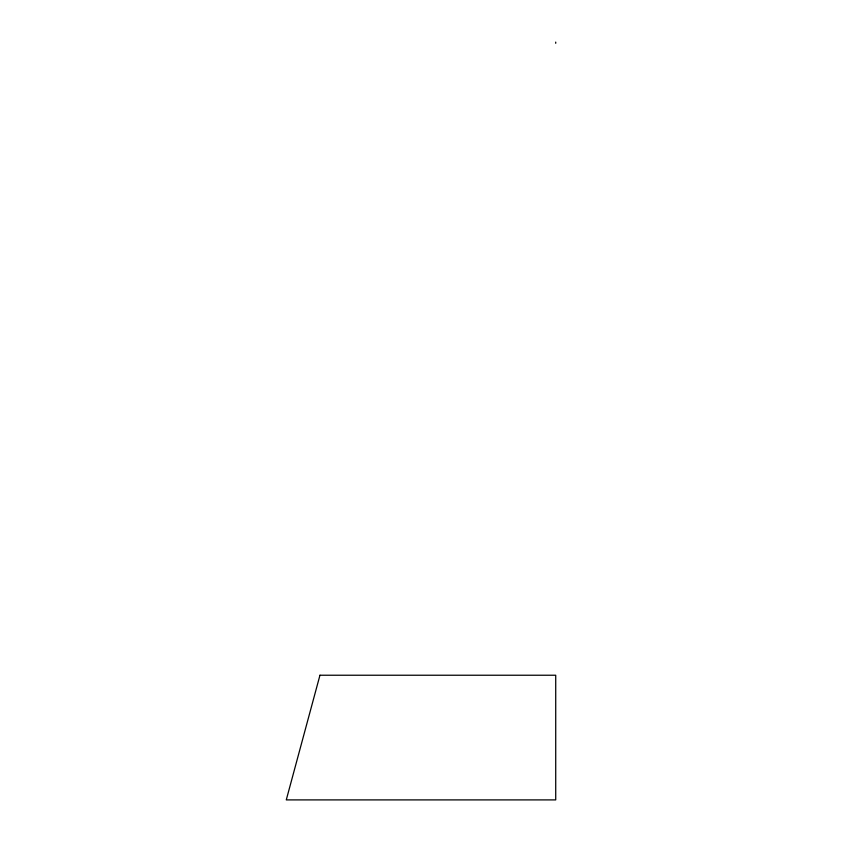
<?xml version="1.0" encoding="UTF-8"?>
<svg xmlns="http://www.w3.org/2000/svg" width="842" height="842" viewBox="0 0 842 842"><rect width="100%" height="100%" fill="white"/><g stroke="black" fill="none" stroke-linecap="round" stroke-linejoin="round"><path stroke-width="1.26" d="M555.72 42.1L555.72 43.3M319.96 675.231L286.28 799.9L555.72 799.9L555.72 675.231L319.96 675.231"/></g></svg>
